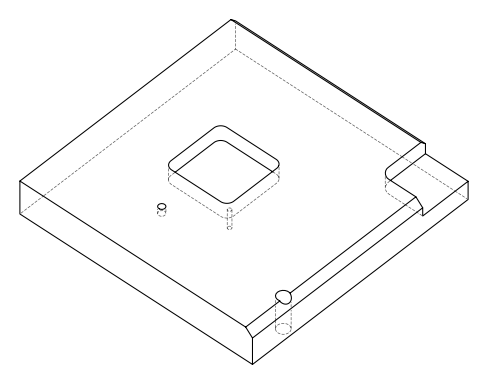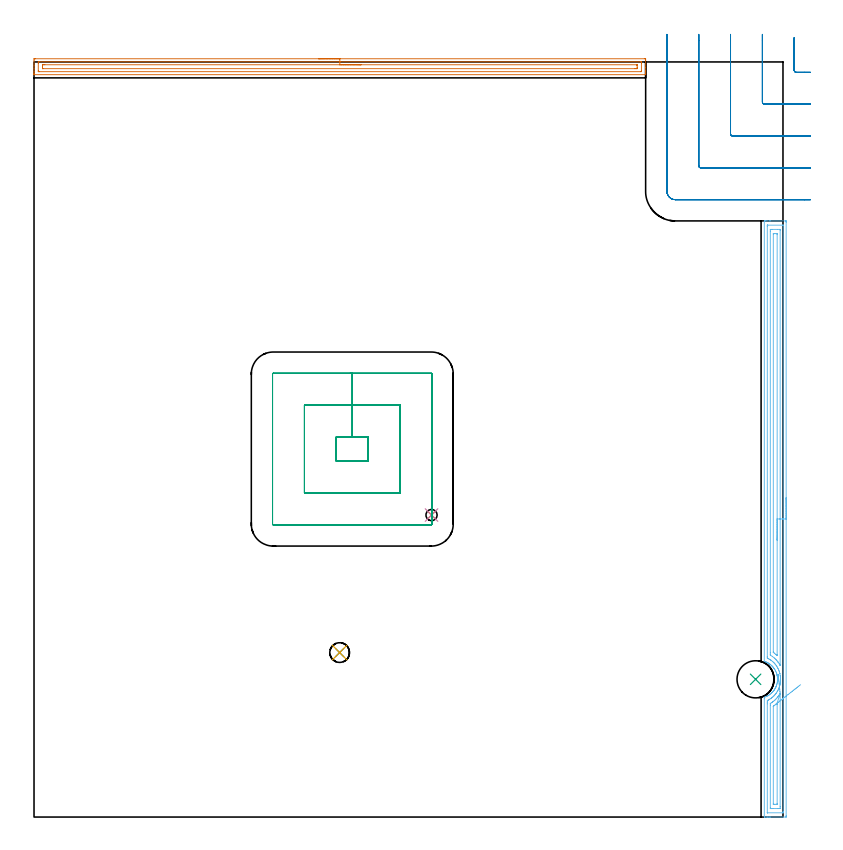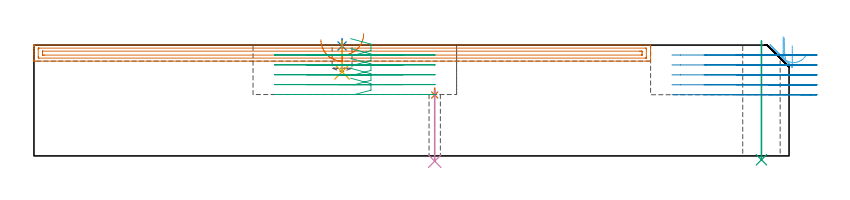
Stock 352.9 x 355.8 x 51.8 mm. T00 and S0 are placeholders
(PLAN: 9 operations, 5 tool changes, 27.7 min)
(1 SPOT_DRILL | STEP1HOLE_1 | NXT0321_9005460120000 | 0.03 min | 2476 mm3)
(2 SPOT_DRILL_1 | STEP1POCKET | NXT0321_9005460120000 | 0.03 min | 1 mm3)
(3 INDEXABLE_INSERT_DRILL_THROUGH_HOLE_FROM_SOLID | STEP1HOLE | NXT0302_006 | 0.22 min | 12441 mm3)
(4 DRILL_THROUGH_HOLE_INTO_CENTER | STEP1HOLE_1 | NXT0301_024 | 0.14 min | 633 mm3)
(5 DRILL_BLIND_HOLE_INTO_CENTER | STEP1POCKET | NXT0301_064 | 0.06 min | 770 mm3)
(6 AREA_MILL | FG_CHAMFER_SURFACE | UGT0205_001 | 9.2 min | 15027 mm3)
(7 AREA_MILL_1 | FG_CHAMFER_SURFACE_1 | UGT0205_001 | 7.12 min | 8245 mm3)
(8 MILL_CORNER_NOTCH_RECTANGULAR | CORNER_NOTCH_RECTANGULAR | UGT0201_136 | Follow Part, ap 5, ae 75% | 4.8 min | 111003 mm3)
(9 MILL_RECTANGULAR_POCKET | POCKET_RECTANGULAR_STRAIGHT | UGT0201_136 | Follow Part, ap 5, ae 75% | 6.1 min | 196243 mm3)
(TOOL NXT0321_9005460120000 | NC Spot Drill, 142deg, 12mm, Carbide, Uncoated | D12 PA142 FL30 Z2)
(TOOL NXT0302_006 | Index. Insert Drill 17.5mm [880-D1750L25-05] | D17.5 PA176 FL88 Z2)
(TOOL NXT0301_024 | Carbide Drill 5.3mm [860.1-0530-027A1-MM 2214] | D5.3 PA140 FL44 Z2)
(TOOL NXT0301_064 | Carbide Drill 9.3mm [860.1-0930-028A1-MM 2214] | D9.3 PA140 FL47 Z2)
(TOOL UGT0205_001 | Chamfer Mill 20 x 3 x 45 deg. | D20 FL50 Z2)
(TOOL UGT0201_136 | Carbide End Mill 20.0 | D20 FL30 Z4)
(OP 1 SPOT_DRILL)
G17 G21 G94 G90
T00 M6
G54
G17 G0 G90 X187.3 Y142.3 S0 M3
G43 Z61.8 H0
G94 G81 G98 Z28.468 F250. R31.7
G80
M5
M2
(OP 2 SPOT_DRILL_1)
G17 G21 G94 G90
T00 M6
G54
G17 G0 G90 X144. Y77.5 S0 M3
G43 Z61.8 H0
G94 G81 G98 Z51.4 F250. R54.8
G80
M5
M2
(OP 3 INDEXABLE_INSERT_DRILL_THROUGH_HOLE_FROM_SOLID)
G17 G21 G94 G90
T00 M6
G54
G17 G0 G90 X340. Y64.9 S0 M3
G43 Z61.8 H1
G94 G81 G98 Z-1.806 F250. R53.8
G80
M5
M2
(OP 4 DRILL_THROUGH_HOLE_INTO_CENTER)
G17 G21 G94 G90
T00 M6
G54
G17 G0 G90 X187.3 Y142.3 S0 M3
G43 Z61.8 H1
G94 G73 G98 Z-2.465 F250. Q5.194 R30.7
G80
M5
M2
(OP 5 DRILL_BLIND_HOLE_INTO_CENTER)
G17 G21 G94 G90
T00 M6
G54
G17 G0 G90 X144. Y77.5 S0 M3
G43 Z61.8 H1
G94 G81 G98 Z39.3 F250. R53.8
G80
M5
M2
(OP 6 AREA_MILL)
G17 G21 G94 G90
T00 M6
G54
G17 G0 G90 X354.4 Y150.45 S1061 M3
G43 Z61.8 H0
Z51.5
G94 G1 Y150.412 Z50.628 F250.
Y150.298 Z49.764
Y150.109 Z48.912
Y149.847 Z48.08
Y149.513 Z47.274
Y149.11 Z46.5
Y148.642 Z45.764
Y148.11 Z45.072
Y147.521 Z44.429
Y146.878 Z43.84
Y146.186 Z43.308
Y145.45 Z42.84
Y144.676 Z42.437
Y143.87 Z42.103
Y143.038 Z41.841
Y142.187 Z41.652
Y141.322 Z41.538
Y140.45 Z41.5
Y0.62
X354.394 Y0.072 Z41.504
X354.392 Y0.01 Z41.506
X354.323 Y0. Z41.574
X347.066 Z48.829
X346.53 Z49.366
X346.192 Z49.704
X345.657 Z50.239
X345.318 Z50.577
X344.367 Z51.533
X344.232 Y0.001 Z51.66
X344.178 Y0.004 Z51.713
X344.103 Y0.01 Z51.788
X344.1 Y0.173 Z51.8
Y56.016
X344.107 Y56.441 Z51.793
X344.444 Y56.571 Z51.453
X345.075 Y56.817 Z50.824
X345.411 Y56.964 Z50.489
X345.755 Y57.154 Z50.144
X345.967 Y57.271 Z49.932
X346.415 Y57.552 Z49.482
X346.629 Y57.701 Z49.268
X346.857 Y57.86 Z49.04
X347.311 Y58.24 Z48.588
X347.749 Y58.639 Z48.149
X347.806 Y58.696 Z48.093
X347.858 Y58.75 Z48.039
X347.939 Y58.842 Z47.957
X348.247 Y59.189 Z47.651
X348.615 Y59.643 Z47.283
X348.641 Y59.678 Z47.258
X348.813 Y59.935 Z47.084
X348.926 Y60.102 Z46.972
X349.084 Y60.358 Z46.814
X349.194 Y60.536 Z46.704
X349.37 Y60.861 Z46.53
X349.428 Y60.98 Z46.472
X349.532 Y61.192 Z46.366
X349.611 Y61.377 Z46.285
X349.634 Y61.429 Z46.263
X349.807 Y61.873 Z46.092
X349.94 Y62.27 Z45.957
X349.957 Y62.322 Z45.94
X350.081 Y62.767 Z45.818
X350.18 Y63.214 Z45.716
X350.256 Y63.66 Z45.643
X350.269 Y63.775 Z45.629
X350.279 Y63.864 Z45.618
X350.299 Y64.057 Z45.592
X350.305 Y64.107 Z45.587
X350.323 Y64.365 Z45.573
X350.329 Y64.467 Z45.564
X350.335 Y64.554 Z45.561
X350.339 Y64.889 Z45.554
X350.34 Y64.951
X350.341 Y64.96
Y65. Z45.552
X350.339 Y65.071 Z45.557
X350.333 Y65.214 Z45.561
X350.331 Y65.308 Z45.568
X350.325 Y65.447 Z45.573
X350.288 Y65.844 Z45.606
X350.284 Y65.893 Z45.611
X350.248 Y66.166 Z45.651
X350.223 Y66.34 Z45.675
X350.146 Y66.738 Z45.75
X350.137 Y66.786 Z45.759
X350.124 Y66.841 Z45.772
X350.037 Y67.184 Z45.855
X350.026 Y67.234 Z45.868
X349.978 Y67.402 Z45.921
X349.975 Y67.413 Z45.925
X349.907 Y67.631 Z45.986
X349.893 Y67.679 Z46.001
X349.731 Y68.128 Z46.165
X349.55 Y68.572 Z46.349
X349.311 Y69.04 Z46.586
X349.075 Y69.465 Z46.825
X348.864 Y69.796 Z47.036
X348.737 Y69.982 Z47.163
X348.641 Y70.12 Z47.258
X348.461 Y70.358 Z47.437
X348.376 Y70.456 Z47.519
X348.209 Y70.654 Z47.69
X348.113 Y70.766 Z47.785
X347.75 Y71.162 Z48.15
X347.662 Y71.251 Z48.238
X347.266 Y71.602 Z48.633
X346.858 Y71.939 Z49.041
X346.721 Y72.044 Z49.179
X346.58 Y72.143 Z49.32
X346.365 Y72.278 Z49.535
X345.967 Y72.528 Z49.932
X345.816 Y72.611 Z50.082
X345.755 Y72.644 Z50.142
X345.665 Y72.694 Z50.234
X345.524 Y72.772 Z50.375
X345.454 Y72.806 Z50.444
X345.318 Y72.872 Z50.577
X345.075 Y72.992 Z50.824
X344.978 Y73.036 Z50.921
X344.584 Y73.189 Z51.316
X344.13 Y73.349 Z51.77
X344.103 Y73.359 Z51.797
X344.1 Y73.362 Z51.8
Y280.727
X344.102 Y280.89 Z51.788
X344.231 Y280.897 Z51.661
X344.367 Y280.9 Z51.533
X344.641 Z51.259
X345.318 Z50.577
X346.53 Z49.366
X347.066 Z48.829
X354.056 Z41.842
X354.327 Y280.896 Z41.57
X354.392 Y280.89 Z41.505
X354.399 Y280.823 Z41.499
X354.4 Y280.28 Z41.5
Y140.45
X352.986 Z42.914
Y2.608
X352.985 Y2.407 Z42.915
X352.981 Y2.061 Z42.919
X352.979 Y2.021 Z42.921
X352.974 Y2.01 Z42.926
X352.945 Y2.007 Z42.955
X352.839 Y2.003 Z43.061
X352.706 Y2. Z43.194
X345.716 Z50.184
X345.563 Y2.003 Z50.337
X345.532 Y2.006 Z50.368
X345.522 Y2.01 Z50.378
X345.52 Y2.019 Z50.38
X345.517 Y2.055 Z50.383
X345.515 Y2.206 Z50.385
X345.514 Y53.335 Z50.386
X345.515 Y54.027 Z50.385
X345.517 Y54.229 Z50.383
X345.526 Y54.91 Z50.374
X345.96 Y55.122 Z49.94
X346.111 Y55.205 Z49.789
X346.192 Y55.251 Z49.708
X346.665 Y55.532 Z49.235
X347.066 Y55.784 Z48.834
X347.204 Y55.875 Z48.696
X347.405 Y56.016 Z48.495
X347.705 Y56.256 Z48.195
X347.939 Y56.45 Z47.961
X348.182 Y56.662 Z47.718
X348.456 Y56.909 Z47.444
X348.637 Y57.09 Z47.263
X348.813 Y57.278 Z47.087
X349.057 Y57.554 Z46.843
X349.269 Y57.803 Z46.631
X349.456 Y58.039 Z46.444
X349.687 Y58.344 Z46.213
X349.83 Y58.55 Z46.07
X349.926 Y58.696 Z45.974
X350.172 Y59.093 Z45.728
X350.454 Y59.59 Z45.446
X350.561 Y59.793 Z45.339
X350.779 Y60.26 Z45.121
X350.874 Y60.483 Z45.026
X351.033 Y60.894 Z44.867
X351.204 Y61.377 Z44.696
X351.237 Y61.478 Z44.663
X351.26 Y61.555 Z44.64
X351.434 Y62.186 Z44.466
X351.45 Y62.254 Z44.45
X351.454 Y62.27 Z44.446
X351.534 Y62.665 Z44.366
X351.594 Y63.001 Z44.306
X351.62 Y63.164 Z44.28
X351.698 Y63.788 Z44.202
X351.719 Y64.057 Z44.181
X351.746 Y64.632 Z44.154
X351.751 Y64.951 Z44.149
X351.732 Y65.54 Z44.168
X351.709 Y65.844 Z44.191
X351.681 Y66.16 Z44.219
X351.634 Y66.534 Z44.266
X351.603 Y66.738 Z44.297
X351.434 Y67.606 Z44.466
X351.429 Y67.631 Z44.471
X351.426 Y67.639 Z44.474
X351.17 Y68.525 Z44.73
X351.019 Y68.949 Z44.881
X350.831 Y69.418 Z45.069
X350.75 Y69.612 Z45.15
X350.561 Y70. Z45.339
X350.397 Y70.312 Z45.503
X350.19 Y70.691 Z45.71
X349.859 Y71.205 Z46.041
X349.687 Y71.455 Z46.213
X349.417 Y71.82 Z46.483
X349.184 Y72.099 Z46.716
X348.813 Y72.516 Z47.087
X348.589 Y72.759 Z47.311
X348.348 Y72.992 Z47.552
X347.939 Y73.35 Z47.961
X347.264 Y73.886 Z48.636
X347.066 Y74.019 Z48.834
X346.712 Y74.247 Z49.188
X346.192 Y74.54 Z49.708
X345.594 Y74.861 Z50.306
X345.538 Y74.893 Z50.362
X345.521 Y74.914 Z50.379
X345.519 Y74.953 Z50.381
X345.517 Y75.125 Z50.383
X345.514 Y75.472 Z50.386
Y75.673
Y278.292
X345.515 Y278.493 Z50.385
X345.519 Y278.839 Z50.381
X345.521 Y278.879 Z50.379
X345.526 Y278.89 Z50.374
X345.556 Y278.893 Z50.344
X345.661 Y278.897 Z50.239
X345.794 Y278.9 Z50.106
X352.784 Z43.116
X352.937 Y278.897 Z42.963
X352.968 Y278.894 Z42.932
X352.978 Y278.89 Z42.922
X352.98 Y278.881 Z42.92
X352.983 Y278.845 Z42.917
X352.985 Y278.694 Z42.915
X352.986 Y140.45 Z42.914
X351.572 Z44.328
X351.571 Y71.959 Z44.329
X351.565 Y71.481 Z44.335
X351.55 Y71.5 Z44.35
X351.499 Y71.583 Z44.401
X351.19 Y72.099 Z44.71
X350.732 Y72.817 Z45.168
X350.605 Y72.992 Z45.295
X350.561 Y73.05 Z45.339
X350.194 Y73.508 Z45.706
X349.872 Y73.886 Z46.028
X349.687 Y74.09 Z46.213
X349.358 Y74.439 Z46.542
X348.998 Y74.779 Z46.902
X348.813 Y74.937 Z47.087
X348.019 Y75.591 Z47.881
X347.939 Y75.652 Z47.961
X347.911 Y75.673 Z47.989
X347.066 Y76.206 Z48.834
X346.969 Y76.269 Z48.931
X346.944 Y76.286 Z48.956
X346.935 Y76.334 Z48.965
X346.932 Y76.426 Z48.968
X346.93 Y76.566 Z48.97
X346.929 Y76.706 Z48.971
X346.928 Y77.459 Z48.972
X346.929 Y275.953 Z48.971
X346.931 Y276.706 Z48.969
X346.933 Y276.842 Z48.967
X346.935 Y276.884 Z48.965
X346.972 Y276.89 Z48.928
X347.066 Y276.893 Z48.834
X347.75 Y276.9 Z48.15
X347.939 Z47.961
X350.371 Z45.529
X351.245 Z44.655
X351.434 Y276.898 Z44.466
X351.497 Y276.895 Z44.403
X351.546 Y276.89 Z44.354
X351.565 Y276.879 Z44.335
X351.567 Y276.846 Z44.333
X351.57 Y276.706 Z44.33
X351.571 Y276.567 Z44.329
X351.572 Y140.45 Z44.328
X350.157 Z45.743
Y76.566
X350.156 Y76.152 Z45.744
X350.153 Y76.126 Z45.747
X350.152 Y76.121 Z45.748
X350.144 Y76.122 Z45.756
X350.133 Y76.129 Z45.767
X349.687 Y76.534 Z46.213
X349.65 Y76.566 Z46.25
X348.813 Y77.243 Z47.087
X348.541 Y77.459 Z47.359
X348.377 Y77.58 Z47.523
X348.349 Y77.602 Z47.551
X348.347 Y77.611 Z47.553
X348.344 Y77.64 Z47.556
X348.343 Y77.7 Z47.557
Y77.941
Y274.667
X348.345 Y274.795 Z47.555
X348.349 Y274.879 Z47.551
X348.351 Y274.891 Z47.549
X348.36 Y274.894 Z47.54
X348.386 Y274.897 Z47.514
X348.813 Y274.9 Z47.087
X349.706 Z46.194
X350.109 Y274.89 Z45.791
X350.151 Y274.888 Z45.749
X350.153 Y274.856 Z45.747
X350.156 Y274.807 Z45.744
X350.157 Y274.759 Z45.743
Y274.438
Y140.45
Y139.578 Z45.781
Y138.714 Z45.895
Y137.862 Z46.083
Y137.03 Z46.346
Y136.224 Z46.68
Y135.45 Z47.082
Y134.714 Z47.551
Y134.022 Z48.082
Y133.379 Z48.672
Y132.79 Z49.315
Y132.259 Z50.007
Y131.79 Z50.743
Y131.387 Z51.516
Y131.053 Z52.322
Y130.791 Z53.154
Y130.602 Z54.006
Y130.488 Z54.871
Y130.45 Z55.743
G0 Z61.8
X350.643 Y67.191
Z55.31
G1 X350.637 Y67.243 Z54.44
X350.64 Y67.218 Z53.567
X350.65 Y67.119 Z52.701
X350.668 Y66.944 Z51.846
X350.694 Y66.696 Z51.01
X350.727 Y66.377 Z50.199
X350.768 Y65.988 Z49.419
X350.815 Y65.533 Z48.676
X350.869 Y65.016 Z47.976
X350.928 Y64.44 Z47.324
X350.994 Y63.809 Z46.724
X351.065 Y63.129 Z46.182
X351.14 Y62.405 Z45.702
X351.219 Y61.641 Z45.287
X351.302 Y60.845 Z44.941
X351.387 Y60.022 Z44.666
X351.475 Y59.177 Z44.463
X351.564 Y58.319 Z44.336
X351.566 Y58.302 Z44.334
X351.568 Y58.223 Z44.332
X351.571 Y57.943 Z44.329
X351.572 Y57.803 Z44.328
X351.571 Y4.947 Z44.329
X351.569 Y4.194 Z44.331
X351.567 Y4.058 Z44.333
X351.565 Y4.016 Z44.335
X351.529 Y4.01 Z44.371
X351.434 Y4.007 Z44.466
X350.75 Y4. Z45.15
X350.561 Z45.339
X348.129 Z47.771
X347.255 Z48.645
X347.066 Y4.002 Z48.834
X347.003 Y4.005 Z48.897
X346.954 Y4.01 Z48.946
X346.935 Y4.021 Z48.965
X346.933 Y4.054 Z48.967
X346.93 Y4.194 Z48.97
X346.929 Y4.334 Z48.971
Y52.582
X346.933 Y53.335 Z48.967
X346.935 Y53.469 Z48.965
X346.94 Y53.509 Z48.96
X346.97 Y53.53 Z48.93
X347.066 Y53.592 Z48.834
X347.449 Y53.837 Z48.451
X347.939 Y54.156 Z47.961
X347.982 Y54.185 Z47.918
X348.044 Y54.229 Z47.856
X348.474 Y54.576 Z47.426
X348.813 Y54.86 Z47.087
X348.952 Y54.981 Z46.948
X349.108 Y55.122 Z46.792
X349.406 Y55.41 Z46.494
X349.687 Y55.705 Z46.213
X349.834 Y55.866 Z46.066
X349.965 Y56.016 Z45.935
X350.236 Y56.347 Z45.664
X350.561 Y56.752 Z45.339
X350.628 Y56.84 Z45.272
X350.677 Y56.909 Z45.223
X350.983 Y57.371 Z44.917
X351.256 Y57.803 Z44.644
X351.324 Y57.916 Z44.576
X351.434 Y58.106 Z44.466
X351.492 Y58.204 Z44.408
X351.564 Y58.319 Z44.336
X350.151 Y53.672 Z45.749
X350.154 Y53.577 Z45.746
X350.156 Y53.451 Z45.744
X350.157 Y53.335 Z45.743
Y53.042
Y6.233
X350.155 Y6.105 Z45.745
X350.151 Y6.021 Z45.749
X350.149 Y6.009 Z45.751
X350.14 Y6.006 Z45.76
X350.114 Y6.003 Z45.786
X349.687 Y6. Z46.213
X348.794 Z47.106
X348.391 Y6.01 Z47.509
X348.349 Y6.012 Z47.551
X348.346 Y6.044 Z47.554
X348.344 Y6.094 Z47.556
X348.343 Y6.141 Z47.557
Y6.462
Y52.029
X348.345 Y52.133 Z47.555
X348.347 Y52.183 Z47.553
X348.349 Y52.204 Z47.551
X348.367 Y52.217 Z47.533
X348.68 Y52.442 Z47.22
X348.756 Y52.5 Z47.144
X348.813 Y52.545 Z47.087
X349.243 Y52.896 Z46.657
X349.687 Y53.269 Z46.213
X349.722 Y53.3 Z46.178
X349.918 Y53.474 Z45.982
X350.066 Y53.605 Z45.834
X350.151 Y53.672 Z45.749
X350.708 Y54.11 Z45.24
X351.298 Y54.574 Z44.796
X351.916 Y55.06 Z44.418
X352.557 Y55.565 Z44.11
X353.217 Y56.084 Z43.874
X353.891 Y56.614 Z43.713
X354.574 Y57.151 Z43.627
X355.259 Y57.69 Z43.616
X355.943 Y58.228 Z43.682
X356.62 Y58.761 Z43.824
X357.284 Y59.283 Z44.04
X357.931 Y59.792 Z44.329
X358.556 Y60.283 Z44.688
X359.153 Y60.754 Z45.115
X359.72 Y61.199 Z45.608
X360.25 Y61.616 Z46.16
X360.74 Y62.002 Z46.77
X361.187 Y62.354 Z47.432
G0 Z61.8
M5
M2
(OP 7 AREA_MILL_1)
G17 G21 G94 G90
T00 M6
G54
G17 G0 G90 X134.1 Y357.3 S1061 M3
G43 Z61.8 H0
Z54.3
G94 G1 X134.138 Z53.428 F250.
X134.252 Z52.564
X134.441 Z51.712
X134.703 Z50.88
X135.037 Z50.074
X135.44 Z49.3
X135.909 Z48.564
X136.44 Z47.872
X137.029 Z47.229
X137.672 Z46.64
X138.364 Z46.109
X139.1 Z45.64
X139.874 Z45.237
X140.68 Z44.903
X141.512 Z44.641
X142.364 Z44.452
X143.228 Z44.338
X144.1 Z44.3
X287.574 Y357.299 Z44.301
X288.192 Y357.296 Z44.302
X288.195 Y357.294 Z44.304
X288.2 Y356.678 Z44.919
Y353.103 Z48.492
Y351.674 Z49.923
Y351.316 Z50.279
Y350.6 Z51.
Y350.298 Z51.302
X288.193 Y349.867 Z51.724
X288.19 Y349.803 Z51.789
X288.021 Y349.8 Z51.8
X0.179
X0.01 Y349.803 Z51.788
X0.006 Y349.825 Z51.766
X0.003 Y349.869 Z51.723
X0. Y350.299 Z51.301
Y350.6 Z51.
Y351.316 Z50.279
Y352.567 Z49.03
Y353.997 Z47.599
X0.001 Y356.678 Z44.919
X0.005 Y357.294 Z44.304
X0.008 Y357.296 Z44.302
X0.626 Y357.3 Z44.3
X144.1
Y355.886 Z45.714
X285.786
X285.888 Y355.885 Z45.715
X286.091 Y355.879 Z45.721
X286.191 Y355.873 Z45.727
X286.195 Y355.843 Z45.757
X286.198 Y355.784 Z45.816
X286.2 Y355.37 Z46.23
X286.199 Y351.797 Z49.803
X286.19 Y351.316 Z50.284
X286.183 Y351.221 Z50.379
X285.989 Y351.216 Z50.384
X285.888 Y351.215 Z50.385
X2.414 Y351.214 Z50.386
X2.312 Y351.215 Z50.385
X2.11 Y351.221 Z50.379
X2.009 Y351.227 Z50.373
X2.005 Y351.257 Z50.343
X2.002 Y351.316 Z50.284
X2. Y351.729 Z49.871
X2.001 Y355.303 Z46.297
X2.01 Y355.784 Z45.816
X2.017 Y355.879 Z45.721
X2.211 Y355.884 Z45.716
X2.313 Y355.885 Z45.715
X144.1 Y355.886 Z45.714
Y354.472 Z47.128
X283.998 Y354.471 Z47.129
X284.157 Y354.47 Z47.13
X284.183 Y354.468 Z47.132
X284.189 Y354.466 Z47.134
X284.193 Y354.44 Z47.16
X284.198 Y354.333 Z47.267
X284.2 Y354.198 Z47.402
Y353.997 Z47.603
Y353.103 Z48.497
X284.199 Y352.902 Z48.698
X284.193 Y352.7 Z48.9
X284.19 Y352.646 Z48.954
X284.172 Y352.635 Z48.965
X284.117 Y352.632 Z48.968
X283.998 Y352.63 Z48.97
X283.579 Y352.629 Z48.971
X283.104 Y352.628 Z48.972
X4.202 Y352.629 Z48.971
X4.044 Y352.63 Z48.97
X4.018 Y352.632 Z48.968
X4.011 Y352.634 Z48.966
X4.007 Y352.66 Z48.94
X4.002 Y352.767 Z48.833
X4. Y353.305 Z48.295
Y353.997 Z47.603
X4.001 Y354.198 Z47.402
X4.007 Y354.4 Z47.2
X4.01 Y354.454 Z47.146
X4.028 Y354.465 Z47.135
X4.083 Y354.468 Z47.132
X4.202 Y354.47 Z47.13
X4.621 Y354.471 Z47.129
X5.096 Y354.472 Z47.128
X144.1
X144.972 Z47.167
X145.837 Z47.28
X146.688 Z47.469
X147.52 Z47.732
X148.326 Z48.065
X149.1 Z48.468
X149.836 Z48.937
X150.528 Z49.468
X151.171 Z50.057
X151.76 Z50.701
X152.292 Z51.393
X152.76 Z52.128
X153.163 Z52.902
X153.497 Z53.708
X153.759 Z54.54
X153.948 Z55.392
X154.062 Z56.257
X154.1 Z57.128
G0 Z61.8
M5
M2
(OP 8 MILL_CORNER_NOTCH_RECTANGULAR)
G17 G21 G94 G90
T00 M6
G54
G17 G0 G90 X358.2 Y367.28 S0 M3
G43 Z61.8 H0
Z47.16
G94 G1 Y364.28 F250.
Y351.895 F500.
G3 X359.194 Y350.9 R1.
G1 X362.9
X365.9 F250.
G0 Z61.8
X343.2 Y368.8
Z47.16
G1 Y365.8
Y336.895 F500.
G3 X344.195 Y335.9 R1.
G1 X362.9
X365.9 F250.
G0 Z61.8
X328.2 Y368.8
Z47.16
G1 Y365.8
Y321.895 F500.
G3 X329.195 Y320.9 R1.
G1 X362.9
X365.9 F250.
G0 Z61.8
X313.2 Y368.8
Z47.16
G1 Y365.8
Y306.895 F500.
G3 X314.195 Y305.9 R1.
G1 X362.9
X365.9 F250.
G0 Z61.8
X298.2 Y368.8
Z47.16
G1 Y365.8
Y294.9 F500.
G3 X302.2 Y290.9 R4.
G1 X362.9
X365.9 F250.
G0 Z61.8
X358.2 Y367.28
Z42.52
G1 Y364.28
Y351.895 F500.
G3 X359.194 Y350.9 R1.
G1 X362.9
X365.9 F250.
G0 Z61.8
X343.2 Y368.8
Z42.52
G1 Y365.8
Y336.895 F500.
G3 X344.195 Y335.9 R1.
G1 X362.9
X365.9 F250.
G0 Z61.8
X328.2 Y368.8
Z42.52
G1 Y365.8
Y321.895 F500.
G3 X329.195 Y320.9 R1.
G1 X362.9
X365.9 F250.
G0 Z61.8
X313.2 Y368.8
Z42.52
G1 Y365.8
Y306.895 F500.
G3 X314.195 Y305.9 R1.
G1 X362.9
X365.9 F250.
G0 Z61.8
X298.2 Y368.8
Z42.52
G1 Y365.8
Y294.9 F500.
G3 X302.2 Y290.9 R4.
G1 X362.9
X365.9 F250.
G0 Z61.8
X358.2 Y367.28
Z37.88
G1 Y364.28
Y351.895 F500.
G3 X359.195 Y350.9 R1.
G1 X362.9
X365.9 F250.
G0 Z61.8
X343.2 Y368.8
Z37.88
G1 Y365.8
Y336.895 F500.
G3 X344.195 Y335.9 R1.
G1 X362.9
X365.9 F250.
G0 Z61.8
X328.2 Y368.8
Z37.88
G1 Y365.8
Y321.895 F500.
G3 X329.195 Y320.9 R1.
G1 X362.9
X365.9 F250.
G0 Z61.8
X313.2 Y368.8
Z37.88
G1 Y365.8
Y306.895 F500.
G3 X314.195 Y305.9 R1.
G1 X362.9
X365.9 F250.
G0 Z61.8
X298.2 Y368.8
Z37.88
G1 Y365.8
Y294.9 F500.
G3 X302.2 Y290.9 R4.
G1 X362.9
X365.9 F250.
G0 Z61.8
X358.2 Y367.28
Z33.24
G1 Y364.28
Y351.895 F500.
G3 X359.195 Y350.9 R1.
G1 X362.9
X365.9 F250.
G0 Z61.8
X343.2 Y368.8
Z33.24
G1 Y365.8
Y336.895 F500.
G3 X344.195 Y335.9 R1.
G1 X362.9
X365.9 F250.
G0 Z61.8
X328.2 Y368.8
Z33.24
G1 Y365.8
Y321.895 F500.
G3 X329.195 Y320.9 R1.
G1 X362.9
X365.9 F250.
G0 Z61.8
X313.2 Y368.8
Z33.24
G1 Y365.8
Y306.895 F500.
G3 X314.195 Y305.9 R1.
G1 X362.9
X365.9 F250.
G0 Z61.8
X298.2 Y368.8
Z33.24
G1 Y365.8
Y294.9 F500.
G3 X302.2 Y290.9 R4.
G1 X362.9
X365.9 F250.
G0 Z61.8
X358.2 Y367.28
Z28.6
G1 Y364.28
Y351.895 F500.
G3 X359.195 Y350.9 R1.
G1 X362.9
X365.9 F250.
G0 Z61.8
X343.2 Y368.8
Z28.6
G1 Y365.8
Y336.895 F500.
G3 X344.195 Y335.9 R1.
G1 X362.9
X365.9 F250.
G0 Z61.8
X328.2 Y368.8
Z28.6
G1 Y365.8
Y321.895 F500.
G3 X329.195 Y320.9 R1.
G1 X362.9
X365.9 F250.
G0 Z61.8
X313.2 Y368.8
Z28.6
G1 Y365.8
Y306.895 F500.
G3 X314.195 Y305.9 R1.
G1 X362.9
X365.9 F250.
G0 Z61.8
X298.2 Y368.8
Z28.6
G1 Y365.8
Y294.9 F500.
G3 X302.2 Y290.9 R4.
G1 X362.9
X365.9 F250.
G0 Z61.8
M5
M2
(OP 9 MILL_RECTANGULAR_POCKET)
G17 G21 G94 G90
T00 M6
G54
G17 G0 G90 X148.012 Y167.7 S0 M3
G43 Z61.8 H0
Z54.8
G94 G1 X157.5 Z52.258 F250.
Y179.1 Z49.203
X149.95 Z47.18
X142.4 F500.
Y167.7
X157.5
Y179.1
X149.95
Y194.1
X127.4
Y152.7
X172.5
Y194.1
X149.95
Y209.1
X112.7
G3 X112.4 Y208.8 R0.3
G1 Y138.
G3 X112.7 Y137.7 R0.3
G1 X187.2
G3 X187.5 Y138. R0.3
G1 Y208.8
G3 X187.2 Y209.1 R0.3
G1 X149.95
X148.95
G0 X148.012 Y167.7 Z50.18
G1 X157.5 Z47.638 F250.
Y179.1 Z44.583
X149.95 Z42.56
X142.4 F500.
Y167.7
X157.5
Y179.1
X149.95
Y194.1
X127.4
Y152.7
X172.5
Y194.1
X149.95
Y209.1
X112.7
G3 X112.4 Y208.8 R0.3
G1 Y138.
G3 X112.7 Y137.7 R0.3
G1 X187.2
G3 X187.5 Y138. R0.3
G1 Y208.8
G3 X187.2 Y209.1 R0.3
G1 X149.95
X148.95
G0 X148.012 Y167.7 Z45.56
G1 X157.5 Z43.018 F250.
Y179.1 Z39.963
X149.95 Z37.94
X142.4 F500.
Y167.7
X157.5
Y179.1
X149.95
Y194.1
X127.4
Y152.7
X172.5
Y194.1
X149.95
Y209.1
X112.7
G3 X112.4 Y208.8 R0.3
G1 Y138.
G3 X112.7 Y137.7 R0.3
G1 X187.2
G3 X187.5 Y138. R0.3
G1 Y208.8
G3 X187.2 Y209.1 R0.3
G1 X149.95
X148.95
G0 X148.012 Y167.7 Z40.94
G1 X157.5 Z38.398 F250.
Y179.1 Z35.343
X149.95 Z33.32
X142.4 F500.
Y167.7
X157.5
Y179.1
X149.95
Y194.1
X127.4
Y152.7
X172.5
Y194.1
X149.95
Y209.1
X112.7
G3 X112.4 Y208.8 R0.3
G1 Y138.
G3 X112.7 Y137.7 R0.3
G1 X187.2
G3 X187.5 Y138. R0.3
G1 Y208.8
G3 X187.2 Y209.1 R0.3
G1 X149.95
X148.95
G0 X148.012 Y167.7 Z36.32
G1 X157.5 Z33.778 F250.
Y179.1 Z30.723
X149.95 Z28.7
X142.4 F500.
Y167.7
X157.5
Y179.1
X149.95
Y194.1
X127.4
Y152.7
X172.5
Y194.1
X149.95
Y209.1
X112.7
G3 X112.4 Y208.8 R0.3
G1 Y138.
G3 X112.7 Y137.7 R0.3
G1 X187.2
G3 X187.5 Y138. R0.3
G1 Y208.8
G3 X187.2 Y209.1 R0.3
G1 X149.95
X148.95
G0 Z61.8
M5
M2
